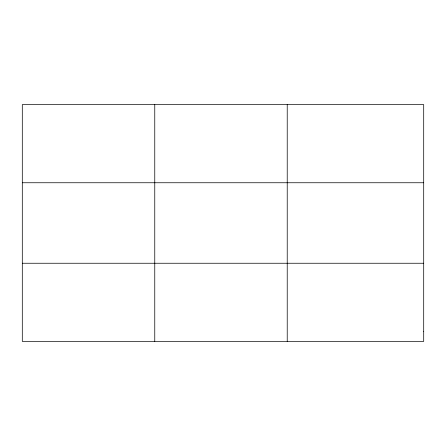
<?xml version="1.0" encoding="UTF-8"?>
<svg xmlns="http://www.w3.org/2000/svg" width="446" height="446" viewBox="0 0 446 446"><rect width="100%" height="100%" fill="white"/><g stroke="black" fill="none" stroke-linecap="round" stroke-linejoin="round"><path stroke-width="0.67" d="M154.762 104.609L154.762 341.391M287.224 104.609L287.224 341.391M22.3 182.749L423.7 182.749M22.3 263.251L423.7 263.251M423.7 331.623L423.7 341.391L22.3 341.391L22.3 104.609L423.7 104.609L423.7 331.623"/></g></svg>
